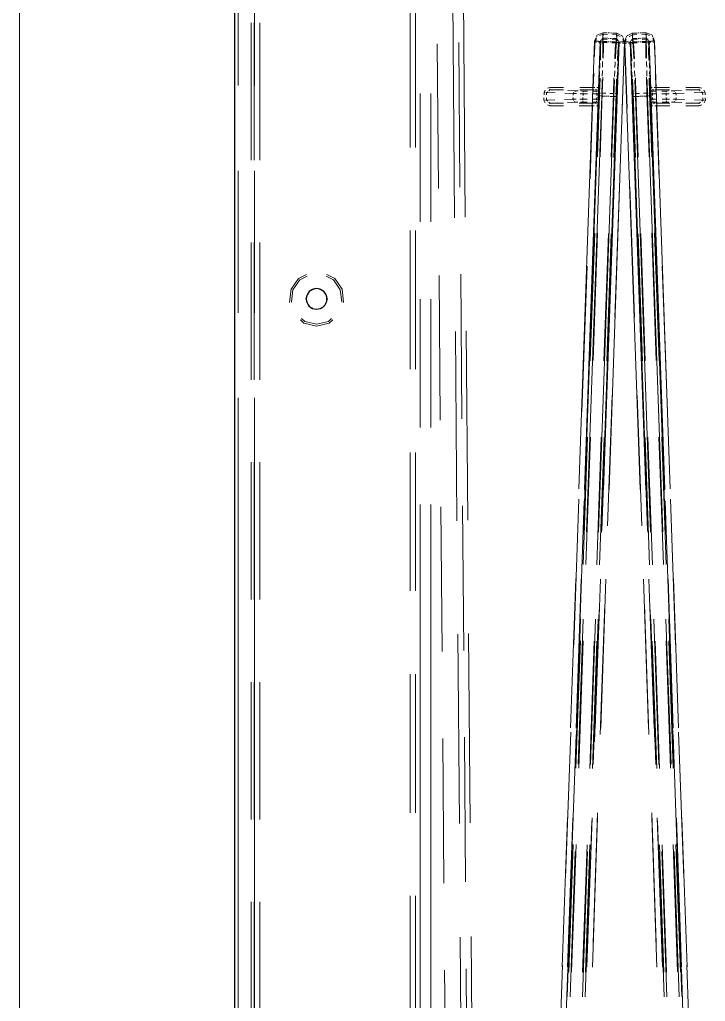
# Model space of a CAD drawing. Header units: millimetres. Extents: x 0 to 1989, y -338 to 950.
# Drawn here: x 22.3 to 148.1, y 606.2 to 786.3 of the extents above; entities that cross this region are included whole.
import ezdxf

# ---------------------------------------------------------------- set-up
doc = ezdxf.new("R2010")
doc.units = ezdxf.units.MM
doc.layers.add('DETAIL', color=8, linetype='Continuous')
doc.layers.add('FINE', color=9, linetype='Continuous')

msp = doc.modelspace()

# ---------------------------------------------------------------- linework, layer by layer
at = {"layer": 'DETAIL', "lineweight": 25}
for p, q in [((61.81, 128.08), (61.81, 894.08)), ((128.81, 781.86), (128.81, 782.33)), ((132.31, 782.21), (132.27, 781.74)), ((134.35, 781.74), (134.31, 782.21)), ((137.81, 782.33), (137.81, 781.86))]:
    msp.add_line(p, q, dxfattribs=at)
msp.add_lwpolyline([(76.81, 733.2, 0.414209), (78.7, 735.08, 0.414234), (76.81, 736.97, 0.414218), (74.92, 735.08, 0.414193)], format="xyb", close=True, dxfattribs=at)
at = {"layer": 'FINE', "lineweight": 9}
for p, q in [((22.34, 122.68), (22.34, 899.48)), ((103.26, 854.26), (104.09, 750.07)), ((62.41, 774.23), (62.41, 800.29)), ((65.41, 800.29), (65.41, 774.23)), ((93.98, 788.31), (93.98, 762.87)), ((94.97, 762.87), (94.97, 788.31)), ((64.81, 760.54), (64.81, 785.73)), ((65.39, 785.73), (65.39, 760.54)), ((66.39, 760.54), (66.39, 785.73)), ((128.33, 783.53), (128.56, 783.62)), ((128.69, 783.67), (129.36, 783.93)), ((129.39, 783.65), (128.72, 783.39)), ((129.36, 783.93), (129.34, 783.62)), ((129.36, 783.93), (130.13, 783.9)), ((129.38, 783.36), (129.39, 783.65)), ((130.15, 783.62), (129.39, 783.65)), ((130.28, 783.9), (130.54, 783.89)), ((130.69, 783.88), (130.95, 783.87)), ((131.1, 783.87), (131.87, 783.84)), ((131.87, 783.84), (131.86, 783.54)), ((131.87, 783.84), (132.52, 783.54)), ((134.1, 783.54), (134.75, 783.84)), ((134.75, 783.84), (135.52, 783.87)), ((134.75, 783.84), (134.76, 783.54)), ((135.67, 783.87), (135.93, 783.88)), ((136.08, 783.89), (136.34, 783.9)), ((137.23, 783.65), (136.47, 783.62)), ((136.49, 783.9), (137.27, 783.93)), ((137.24, 783.36), (137.23, 783.65)), ((137.9, 783.39), (137.23, 783.65)), ((137.27, 783.93), (137.28, 783.62)), ((137.27, 783.93), (137.93, 783.67)), ((138.06, 783.62), (138.29, 783.53)), ((98.94, 781.89), (99.15, 755.34)), ((103.11, 755.56), (102.9, 782.12)), ((124.93, 700.23), (127.81, 782.43)), ((128.81, 782.33), (125.93, 700.14)), ((127.85, 782.18), (127.76, 779.59)), ((127.81, 782.43), (128.09, 783.08)), ((127.81, 782.43), (128.11, 782.41)), ((128.14, 782.84), (127.85, 782.18)), ((128.16, 782.18), (127.85, 782.18)), ((128.15, 783.21), (128.25, 783.43)), ((128.18, 782.4), (128.28, 782.4)), ((128.34, 782.39), (128.44, 782.39)), ((128.76, 779.61), (128.85, 782.2)), ((128.96, 782.52), (128.81, 782.33)), ((128.81, 781.86), (128.91, 782.07)), ((128.85, 782.2), (129.01, 782.36)), ((128.85, 782.2), (128.86, 782.03)), ((128.88, 781.83), (128.89, 781.66)), ((128.99, 781.87), (128.89, 781.66)), ((128.93, 782.11), (128.97, 782.18)), ((129.05, 782.62), (129, 782.55)), ((129, 782.2), (129.07, 782.22)), ((129.13, 782.71), (129.08, 782.65)), ((129.12, 782.24), (129.33, 782.31)), ((129.32, 782.93), (129.16, 782.75)), ((129.41, 782.14), (129.19, 782.05)), ((129.2, 782.56), (129.36, 782.72)), ((129.33, 783.24), (129.32, 782.93)), ((130.09, 782.91), (129.32, 782.93)), ((129.32, 782.93), (129.32, 782.74)), ((129.32, 782.71), (129.33, 782.64)), ((129.33, 782.61), (129.33, 782.54)), ((129.33, 782.5), (129.33, 782.31)), ((129.33, 782.31), (130.08, 782.29)), ((129.34, 783.56), (129.34, 783.46)), ((129.36, 782.72), (129.37, 783.01)), ((129.36, 782.72), (130.12, 782.69)), ((129.38, 782.54), (129.36, 782.72)), ((129.41, 782.14), (129.4, 782.32)), ((130.12, 782.11), (129.41, 782.14)), ((129.45, 700.08), (132.31, 782.21)), ((130.23, 782.28), (130.48, 782.27)), ((130.5, 782.89), (130.25, 782.9)), ((133.31, 782.23), (130.45, 700.1)), ((130.63, 782.27), (130.88, 782.26)), ((130.91, 782.88), (130.66, 782.89)), ((131.69, 782.06), (130.98, 782.08)), ((131.03, 782.66), (131.78, 782.63)), ((131.03, 782.25), (131.79, 782.23)), ((131.82, 783.57), (131.06, 783.59)), ((131.84, 782.85), (131.07, 782.87)), ((131.72, 782.24), (131.69, 782.06)), ((131.91, 781.96), (131.69, 782.06)), ((131.78, 782.63), (131.76, 782.45)), ((131.78, 782.63), (131.8, 782.92)), ((131.78, 782.63), (131.93, 782.46)), ((131.79, 782.23), (131.8, 782.42)), ((131.79, 782.23), (131.99, 782.14)), ((131.81, 783.27), (131.82, 783.57)), ((131.81, 782.55), (131.82, 782.62)), ((131.81, 782.45), (131.81, 782.52)), ((132.47, 783.26), (131.82, 783.57)), ((131.82, 782.66), (131.84, 782.85)), ((131.85, 783.15), (131.84, 782.85)), ((131.98, 782.65), (131.84, 782.85)), ((132.26, 782.08), (131.84, 769.98)), ((131.86, 783.48), (131.86, 783.37)), ((132.06, 782.55), (132.01, 782.61)), ((132.04, 782.12), (132.11, 782.09)), ((132.14, 782.45), (132.09, 782.51)), ((132.11, 782.25), (132.26, 782.08)), ((132.14, 782.06), (132.17, 781.99)), ((132.31, 782.21), (132.17, 782.41)), ((132.18, 781.95), (132.27, 781.74)), ((132.23, 781.91), (132.26, 782.08)), ((132.65, 783.47), (132.86, 783.37)), ((132.78, 782.24), (132.68, 782.24)), ((132.94, 782.24), (132.84, 782.24)), ((132.84, 770.02), (133.26, 781.99)), ((132.94, 783.27), (133.02, 783.04)), ((132.95, 782.01), (133.26, 781.99)), ((133.31, 782.23), (133, 782.24)), ((133.26, 781.99), (133.01, 782.67)), ((133.07, 782.91), (133.31, 782.23)), ((133.31, 782.23), (133.55, 782.91)), ((133.31, 782.23), (133.62, 782.24)), ((136.17, 700.1), (133.31, 782.23)), ((133.61, 782.67), (133.36, 781.99)), ((133.67, 782.01), (133.36, 781.99)), ((133.36, 781.99), (133.78, 770.02)), ((133.6, 783.04), (133.68, 783.27)), ((133.68, 782.24), (133.78, 782.24)), ((133.76, 783.37), (133.97, 783.47)), ((133.84, 782.24), (133.95, 782.24)), ((134.8, 783.57), (134.15, 783.26)), ((134.46, 782.41), (134.31, 782.21)), ((134.31, 782.21), (137.17, 700.08)), ((134.35, 781.74), (134.44, 781.95)), ((134.36, 782.08), (134.51, 782.25)), ((134.36, 782.08), (134.39, 781.91)), ((134.78, 769.98), (134.36, 782.08)), ((134.45, 781.99), (134.48, 782.06)), ((134.53, 782.51), (134.48, 782.45)), ((134.51, 782.09), (134.58, 782.12)), ((134.61, 782.61), (134.56, 782.55)), ((134.63, 782.14), (134.83, 782.23)), ((134.78, 782.85), (134.64, 782.65)), ((134.69, 782.46), (134.84, 782.63)), ((134.93, 782.06), (134.71, 781.96)), ((134.76, 783.48), (134.76, 783.37)), ((134.77, 783.15), (134.78, 782.85)), ((135.55, 782.87), (134.78, 782.85)), ((134.78, 782.85), (134.8, 782.66)), ((135.56, 783.59), (134.8, 783.57)), ((134.81, 783.27), (134.8, 783.57)), ((134.8, 782.62), (134.81, 782.55)), ((134.81, 782.52), (134.81, 782.45)), ((134.84, 782.63), (134.82, 782.92)), ((134.82, 782.42), (134.83, 782.23)), ((134.83, 782.23), (135.59, 782.25)), ((134.93, 782.06), (134.9, 782.24)), ((134.93, 782.06), (135.64, 782.08)), ((135.96, 782.89), (135.71, 782.88)), ((135.74, 782.26), (135.99, 782.27)), ((136.37, 782.9), (136.12, 782.89)), ((136.14, 782.27), (136.39, 782.28)), ((136.5, 782.69), (137.26, 782.72)), ((136.5, 782.11), (137.21, 782.14)), ((137.3, 782.93), (136.53, 782.91)), ((136.54, 782.29), (137.29, 782.31)), ((137.23, 782.32), (137.21, 782.14)), ((137.43, 782.05), (137.21, 782.14)), ((137.26, 782.72), (137.24, 782.54)), ((137.26, 782.72), (137.25, 783.01)), ((137.26, 782.72), (137.42, 782.56)), ((137.28, 783.56), (137.28, 783.46)), ((137.29, 783.24), (137.3, 782.93)), ((137.29, 782.64), (137.3, 782.71)), ((137.29, 782.54), (137.29, 782.61)), ((137.29, 782.31), (137.29, 782.5)), ((137.29, 782.31), (137.5, 782.24)), ((137.46, 782.75), (137.3, 782.93)), ((137.3, 782.74), (137.3, 782.93)), ((137.54, 782.65), (137.49, 782.71)), ((137.55, 782.22), (137.62, 782.2)), ((137.62, 782.55), (137.57, 782.62)), ((137.61, 782.36), (137.77, 782.2)), ((137.73, 781.66), (137.63, 781.87)), ((137.65, 782.18), (137.69, 782.11)), ((137.81, 782.33), (137.66, 782.52)), ((137.71, 782.07), (137.81, 781.86)), ((137.73, 781.66), (137.74, 781.83)), ((140.69, 700.14), (137.81, 782.33)), ((138.28, 782.39), (138.18, 782.39)), ((138.44, 782.4), (138.34, 782.4)), ((138.37, 783.43), (138.47, 783.21)), ((138.46, 782.18), (138.77, 782.18)), ((138.77, 782.18), (138.48, 782.84)), ((138.81, 782.43), (138.51, 782.41)), ((138.53, 783.08), (138.81, 782.43)), ((138.86, 779.59), (138.77, 782.18)), ((138.81, 782.43), (141.69, 700.23)), ((132.18, 781.54), (132.09, 781.77)), ((132.18, 781.54), (132.2, 781.71)), ((134.42, 781.71), (134.45, 781.54)), ((134.53, 781.77), (134.45, 781.54)), ((127.65, 776.49), (127.56, 773.9)), ((128.56, 773.9), (128.65, 776.49)), ((128.71, 775.85), (128.73, 776.82)), ((129.24, 777), (129.21, 775.98)), ((131.46, 775.9), (131.5, 776.92)), ((132, 776.7), (131.95, 775.73)), ((134.67, 775.73), (134.62, 776.7)), ((135.12, 776.92), (135.16, 775.9)), ((137.41, 775.98), (137.38, 777)), ((137.89, 776.82), (137.91, 775.85)), ((139.06, 773.9), (138.97, 776.49)), ((128.6, 772.36), (128.69, 775.27)), ((128.81, 775.59), (128.72, 772.83)), ((129.2, 775.37), (129.1, 772.31)), ((129.22, 772.84), (129.31, 775.75)), ((131.35, 775.68), (131.24, 772.77)), ((131.32, 772.23), (131.43, 775.29)), ((131.93, 775.15), (131.82, 772.24)), ((134.8, 772.24), (134.69, 775.15)), ((134.78, 775.48), (134.89, 772.73)), ((135.19, 775.29), (135.3, 772.23)), ((135.38, 772.77), (135.28, 775.68)), ((137.31, 775.75), (137.4, 772.84)), ((137.52, 772.31), (137.42, 775.37)), ((137.9, 772.83), (137.81, 775.59)), ((137.93, 775.27), (138.02, 772.36)), ((118.55, 772.96), (118.54, 772.52)), ((118.76, 773.39), (118.55, 772.96)), ((118.7, 772.96), (118.55, 772.96)), ((119.01, 772.96), (118.87, 772.96)), ((118.99, 772.52), (119.01, 772.96)), ((119.01, 772.96), (119.2, 773.1)), ((120.54, 772.9), (119.01, 772.96)), ((119.62, 773.9), (119.17, 773.73)), ((119.62, 773.75), (119.62, 773.9)), ((122.1, 773.9), (119.62, 773.9)), ((119.62, 773.42), (122.1, 773.42)), ((123.9, 772.78), (122.37, 772.83)), ((122.88, 773.3), (124.36, 773.25)), ((123.99, 772.98), (123.9, 772.78)), ((124.36, 773.25), (124.16, 773.16)), ((124.36, 773.25), (124.78, 773.24)), ((127.56, 773.9), (125.08, 773.9)), ((125.08, 773.42), (127.56, 773.42)), ((125.29, 773.24), (125.72, 773.23)), ((125.72, 773.23), (126.5, 773.23)), ((125.72, 772.89), (125.72, 772.73)), ((127.45, 773.23), (128.23, 773.23)), ((127.56, 773.75), (127.56, 773.9)), ((127.87, 773.89), (127.56, 773.9)), ((127.56, 773.42), (127.71, 773.42)), ((127.9, 773.42), (128.06, 773.42)), ((128.27, 773.5), (128.06, 773.42)), ((128.06, 773.42), (128.11, 773.36)), ((128.18, 773.29), (128.23, 773.23)), ((128.22, 772.89), (128.21, 772.73)), ((128.45, 773.32), (128.23, 773.23)), ((128.23, 773.23), (128.23, 773.08)), ((128.72, 772.83), (128.31, 761.15)), ((128.56, 773.9), (128.46, 773.68)), ((128.61, 773.84), (128.56, 773.9)), ((128.73, 773.71), (128.64, 773.5)), ((128.73, 773.71), (128.68, 773.77)), ((128.71, 772.71), (128.72, 773.03)), ((128.81, 761.16), (129.22, 772.84)), ((129.22, 772.84), (129.06, 772.85)), ((129.22, 772.84), (129.85, 772.82)), ((137.4, 772.84), (136.77, 772.82)), ((137.56, 772.85), (137.4, 772.84)), ((137.4, 772.84), (137.81, 761.16)), ((137.94, 773.77), (137.89, 773.71)), ((137.98, 773.5), (137.89, 773.71)), ((137.9, 773.03), (137.91, 772.71)), ((138.31, 761.15), (137.9, 772.83)), ((138.16, 773.68), (138.07, 773.9)), ((138.39, 773.23), (138.17, 773.32)), ((138.56, 773.42), (138.35, 773.5)), ((138.39, 773.08), (138.39, 773.23)), ((138.41, 772.73), (138.4, 772.89)), ((138.51, 773.36), (138.56, 773.42)), ((138.56, 773.42), (138.72, 773.42)), ((139.06, 773.9), (138.75, 773.89)), ((138.91, 773.42), (139.06, 773.42)), ((139.06, 773.75), (139.06, 773.9)), ((141.54, 773.9), (139.06, 773.9)), ((139.06, 773.42), (141.54, 773.42)), ((140.9, 773.23), (140.12, 773.23)), ((141.33, 773.24), (140.9, 773.23)), ((140.9, 772.89), (140.9, 772.73)), ((142.26, 773.25), (141.84, 773.24)), ((143.74, 773.3), (142.26, 773.25)), ((142.26, 773.25), (142.46, 773.16)), ((142.63, 772.98), (142.72, 772.78)), ((142.72, 772.78), (144.25, 772.83)), ((147, 773.9), (144.52, 773.9)), ((144.52, 773.42), (147, 773.42)), ((147, 773.42), (145.52, 773.37)), ((147, 773.75), (147, 773.9)), ((147.45, 773.73), (147, 773.9)), ((147, 773.42), (147.19, 773.28)), ((147.42, 773.1), (147.61, 772.96)), ((147.76, 772.96), (147.61, 772.96)), ((148.07, 772.96), (147.86, 773.39)), ((148.07, 772.96), (147.93, 772.96)), ((148.08, 772.52), (148.07, 772.96)), ((95.79, 749.2), (95.79, 772.78)), ((97.77, 772.78), (97.77, 749.2)), ((118.52, 771.99), (118.5, 771.55)), ((118.64, 771.54), (118.5, 771.55)), ((118.5, 771.55), (118.71, 771.07)), ((118.96, 771.55), (118.81, 771.54)), ((118.96, 771.55), (118.97, 771.99)), ((118.96, 771.55), (120.48, 771.6)), ((119.16, 771.38), (118.96, 771.55)), ((122.07, 771.03), (119.62, 771.03)), ((122.31, 771.67), (123.84, 771.73)), ((124.29, 771.2), (122.83, 771.15)), ((123.84, 771.73), (123.86, 772.06)), ((123.84, 771.73), (123.91, 771.5)), ((123.84, 771.73), (124.41, 771.73)), ((123.88, 772.45), (123.9, 772.78)), ((124.47, 772.76), (123.9, 772.78)), ((124.08, 771.3), (124.29, 771.2)), ((124.72, 771.2), (124.29, 771.2)), ((127.44, 771.03), (125, 771.03)), ((125.09, 771.72), (125.65, 771.71)), ((125.72, 772.73), (125.15, 772.74)), ((125.65, 771.21), (125.23, 771.21)), ((125.65, 771.71), (125.65, 771.56)), ((126.43, 771.21), (125.65, 771.21)), ((125.72, 772.73), (125.7, 772.41)), ((126.5, 772.73), (125.72, 772.73)), ((125.79, 692.37), (128.6, 772.36)), ((129.1, 772.31), (126.29, 692.34)), ((128.13, 771.21), (127.35, 771.21)), ((127.39, 771.71), (128.18, 771.71)), ((128.21, 772.73), (127.43, 772.73)), ((127.59, 771.03), (127.44, 771.03)), ((127.94, 771.03), (127.78, 771.03)), ((128, 771.09), (127.94, 771.03)), ((128.16, 770.94), (127.94, 771.03)), ((128.13, 771.21), (128.07, 771.16)), ((128.14, 771.37), (128.13, 771.21)), ((128.35, 771.12), (128.13, 771.21)), ((128.18, 771.71), (128.16, 771.56)), ((128.19, 772.03), (128.18, 771.71)), ((128.33, 771.71), (128.18, 771.71)), ((128.21, 772.73), (128.2, 772.41)), ((128.37, 772.73), (128.21, 772.73)), ((128.54, 692.29), (131.32, 772.23)), ((128.66, 771.38), (128.68, 771.7)), ((128.68, 771.7), (128.69, 772.01)), ((128.7, 772.4), (128.71, 772.71)), ((128.78, 772.33), (128.83, 772.32)), ((128.86, 772.32), (128.91, 772.32)), ((128.94, 772.32), (129.1, 772.31)), ((131.82, 772.24), (129.04, 692.29)), ((129.78, 772.28), (129.1, 772.31)), ((130.14, 772.27), (129.91, 772.28)), ((130.5, 772.26), (130.28, 772.27)), ((131.32, 772.23), (130.64, 772.25)), ((131.39, 772.76), (131.24, 772.77)), ((131.32, 772.23), (131.47, 772.23)), ((131.5, 772.23), (131.55, 772.23)), ((131.59, 772.23), (131.64, 772.23)), ((137.58, 692.29), (134.8, 772.24)), ((134.89, 772.73), (135.29, 761.05)), ((134.98, 772.23), (135.04, 772.23)), ((135.07, 772.23), (135.12, 772.23)), ((135.15, 772.23), (135.3, 772.23)), ((135.38, 772.77), (135.23, 772.76)), ((136.01, 772.8), (135.38, 772.77)), ((135.79, 761.09), (135.38, 772.77)), ((136.34, 772.27), (136.12, 772.26)), ((136.71, 772.28), (136.48, 772.27)), ((137.52, 772.31), (136.84, 772.28)), ((137.52, 772.31), (137.68, 772.32)), ((140.33, 692.34), (137.52, 772.31)), ((137.71, 772.32), (137.76, 772.32)), ((137.79, 772.32), (137.84, 772.33)), ((137.91, 772.71), (137.92, 772.4)), ((137.93, 772.01), (137.94, 771.7)), ((137.94, 771.7), (137.96, 771.38)), ((138.02, 772.36), (140.83, 692.37)), ((138.41, 772.73), (138.25, 772.73)), ((138.27, 771.12), (138.5, 771.21)), ((138.44, 771.71), (138.29, 771.71)), ((138.46, 771.56), (138.44, 771.71)), ((138.46, 770.94), (138.68, 771.03)), ((138.5, 771.21), (138.48, 771.37)), ((138.5, 771.21), (139.27, 771.21)), ((138.55, 771.16), (138.5, 771.21)), ((138.68, 771.03), (138.62, 771.09)), ((138.84, 771.03), (138.68, 771.03)), ((139.18, 771.03), (139.03, 771.03)), ((141.62, 771.03), (139.18, 771.03)), ((140.97, 771.71), (140.18, 771.71)), ((140.19, 771.21), (140.97, 771.21)), ((140.9, 772.73), (141.47, 772.74)), ((140.95, 772.03), (140.97, 771.71)), ((141.53, 771.72), (140.97, 771.71)), ((140.97, 771.71), (140.97, 771.56)), ((140.97, 771.21), (141.39, 771.21)), ((141.9, 771.2), (142.33, 771.2)), ((142.15, 772.76), (142.72, 772.78)), ((142.78, 771.73), (142.21, 771.73)), ((142.54, 771.3), (142.33, 771.2)), ((142.33, 771.2), (143.79, 771.15)), ((142.78, 771.73), (142.71, 771.5)), ((142.74, 772.45), (142.72, 772.78)), ((147, 771.03), (144.55, 771.03)), ((145.54, 771.08), (147, 771.03)), ((147.21, 771.19), (147, 771.03)), ((147.67, 771.55), (147.46, 771.38)), ((147.81, 771.54), (147.67, 771.55)), ((147.91, 771.07), (148.12, 771.55)), ((148.12, 771.55), (147.98, 771.54)), ((148.12, 771.55), (148.1, 771.99)), ((119.14, 770.68), (119.62, 770.5)), ((119.62, 770.66), (119.62, 770.5)), ((119.62, 770.5), (122.07, 770.5)), ((127.44, 770.66), (127.44, 770.5)), ((127.44, 770.5), (127.75, 770.5)), ((128.44, 770.52), (128.35, 770.74)), ((128.62, 770.7), (128.54, 770.92)), ((128.57, 770.64), (128.62, 770.7)), ((138, 770.7), (138.08, 770.92)), ((138, 770.7), (138.05, 770.64)), ((138.12, 770.57), (138.18, 770.52)), ((138.18, 770.52), (138.27, 770.74)), ((138.18, 770.52), (138.65, 757.1)), ((138.87, 770.5), (139.18, 770.5)), ((139.18, 770.5), (139.18, 770.66)), ((139.65, 757.13), (139.18, 770.5)), ((139.18, 770.5), (141.62, 770.5)), ((144.55, 770.5), (147, 770.5)), ((147, 770.5), (147.48, 770.68)), ((147, 770.5), (147, 770.66)), ((62.41, 732.54), (62.41, 758.6)), ((65.41, 758.6), (65.41, 732.54)), ((131.33, 755.47), (130.49, 731.27)), ((131.51, 731.73), (132.34, 755.66)), ((134.28, 755.66), (135.11, 731.73)), ((136.13, 731.27), (135.29, 755.47)), ((93.98, 747.61), (93.98, 722.18)), ((94.97, 722.18), (94.97, 747.61)), ((127.82, 747.12), (127.01, 723.75)), ((127.51, 723.76), (128.32, 747.14)), ((130.34, 747.07), (129.52, 723.71)), ((130.02, 723.67), (130.84, 747.03)), ((135.78, 747.03), (136.6, 723.67)), ((137.1, 723.71), (136.28, 747.07)), ((138.3, 747.14), (139.11, 723.76)), ((139.62, 723.75), (138.8, 747.12)), ((64.81, 720.22), (64.81, 745.42)), ((65.39, 745.42), (65.39, 720.22)), ((66.39, 720.22), (66.39, 745.42)), ((126.41, 741.1), (125.47, 714.37)), ((126.46, 714.16), (127.4, 741)), ((139.22, 741), (140.16, 714.16)), ((141.15, 714.37), (140.21, 741.1)), ((99.28, 739.4), (99.49, 712.85)), ((103.45, 713.07), (103.24, 739.63)), ((76.81, 737.08), (75.63, 736.59)), ((77.99, 736.59), (76.81, 737.08)), ((95.79, 711.48), (95.79, 735.06)), ((97.77, 735.06), (97.77, 711.48)), ((102.55, 694.39), (102.28, 729.12)), ((104.26, 729.24), (104.53, 694.51)), ((130.17, 693.43), (131.01, 717.37)), ((135.61, 717.37), (136.45, 693.43)), ((62.41, 560.59), (62.41, 716.91)), ((65.41, 716.91), (65.41, 560.59)), ((129.98, 716.75), (129.14, 692.56)), ((137.48, 692.56), (136.64, 716.75)), ((126.52, 709.73), (125.7, 686.36)), ((126.2, 686.37), (127.02, 709.74)), ((129.03, 709.69), (128.22, 686.32)), ((128.72, 686.29), (129.53, 709.65)), ((137.09, 709.65), (137.9, 686.29)), ((138.4, 686.32), (137.59, 709.69)), ((139.6, 709.74), (140.42, 686.37)), ((140.92, 686.36), (140.11, 709.73)), ((93.98, 706.92), (93.98, 681.49)), ((94.97, 681.49), (94.97, 706.92)), ((64.81, 679.9), (64.81, 705.1)), ((65.39, 705.1), (65.39, 679.9)), ((66.39, 679.9), (66.39, 705.1)), ((95.79, 555.88), (95.79, 697.34)), ((97.77, 697.34), (97.77, 555.88)), ((103.79, 670.59), (103.58, 697.14)), ((124.91, 698.33), (123.98, 671.61)), ((124.96, 671.22), (125.9, 698.06)), ((140.72, 698.06), (141.66, 671.22)), ((142.64, 671.61), (141.71, 698.33)), ((99.61, 696.92), (99.83, 670.36)), ((123.4, 656.39), (124.36, 683.79)), ((125.36, 683.7), (124.4, 656.3)), ((127.92, 656.27), (128.87, 683.65)), ((129.87, 683.67), (128.92, 656.29)), ((137.7, 656.29), (136.75, 683.67)), ((137.75, 683.65), (138.7, 656.27)), ((142.22, 656.3), (141.27, 683.7)), ((142.26, 683.79), (143.22, 656.39)), ((128.64, 678.04), (127.79, 653.84)), ((128.84, 655.13), (129.67, 679.07)), ((136.95, 679.07), (137.78, 655.13)), ((138.83, 653.84), (137.99, 678.04)), ((124.3, 649.72), (125.23, 676.38)), ((125.73, 676.35), (124.8, 649.69)), ((127.06, 649.65), (127.98, 676.3)), ((128.48, 676.31), (127.56, 649.66)), ((139.06, 649.66), (138.14, 676.31)), ((138.64, 676.3), (139.56, 649.65)), ((141.82, 649.69), (140.89, 676.35)), ((141.39, 676.38), (142.32, 649.72)), ((103, 638.83), (102.72, 673.56)), ((104.7, 673.67), (104.98, 638.94)), ((125.21, 672.34), (124.39, 648.97)), ((124.89, 648.97), (125.71, 672.35)), ((127.73, 672.3), (126.91, 648.94)), ((127.41, 648.91), (128.23, 672.27)), ((138.39, 672.27), (139.21, 648.91)), ((139.71, 648.94), (138.89, 672.3)), ((140.91, 672.35), (141.73, 648.97)), ((142.23, 648.97), (141.41, 672.34)), ((64.81, 639.59), (64.81, 664.79)), ((65.39, 664.79), (65.39, 639.59)), ((66.39, 639.59), (66.39, 664.79)), ((93.98, 666.23), (93.98, 640.79)), ((94.97, 640.79), (94.97, 666.23)), ((99.95, 654.43), (100.17, 627.87)), ((104.13, 628.1), (103.91, 654.65)), ((123.42, 655.57), (122.48, 628.84)), ((123.46, 628.28), (124.4, 655.12)), ((142.22, 655.12), (143.16, 628.28)), ((144.14, 628.84), (143.2, 655.57)), ((121.86, 612.55), (122.82, 639.95)), ((123.82, 639.86), (122.86, 612.46)), ((126.39, 612.46), (127.35, 639.84)), ((128.35, 639.86), (127.39, 612.48)), ((127.51, 616.84), (128.34, 640.77)), ((139.23, 612.48), (138.27, 639.86)), ((138.28, 640.77), (139.12, 616.84)), ((139.27, 639.84), (140.23, 612.46)), ((143.76, 612.46), (142.8, 639.86)), ((143.8, 639.95), (144.76, 612.55)), ((127.29, 639.32), (126.44, 615.13)), ((140.18, 615.13), (139.33, 639.32)), ((123.9, 634.95), (123.09, 611.57)), ((123.59, 611.58), (124.4, 634.95)), ((126.42, 634.92), (125.61, 611.55)), ((126.11, 611.53), (126.92, 634.9)), ((139.7, 634.9), (140.52, 611.53)), ((141.01, 611.55), (140.2, 634.92)), ((142.22, 634.95), (143.03, 611.58)), ((143.53, 611.57), (142.72, 634.95)), ((122.8, 607.06), (123.74, 633.72)), ((124.24, 633.7), (123.3, 607.04)), ((125.58, 607.01), (126.5, 633.66)), ((127, 633.67), (126.08, 607.02)), ((140.54, 607.02), (139.62, 633.67)), ((140.12, 633.66), (141.05, 607.01)), ((143.32, 607.04), (142.38, 633.7)), ((142.88, 633.72), (143.82, 607.06)), ((93.98, 625.53), (93.98, 600.1)), ((94.97, 600.1), (94.97, 625.53)), ((64.81, 599.27), (64.81, 624.47)), ((65.39, 624.47), (65.39, 599.27)), ((66.39, 599.27), (66.39, 624.47)), ((104, 513.8), (103.16, 617.99)), ((121.92, 612.81), (120.98, 586.08)), ((145.64, 586.08), (144.7, 612.81)), ((100.29, 611.94), (100.5, 585.39)), ((104.47, 585.61), (104.25, 612.17)), ((121.96, 585.34), (122.9, 612.18)), ((143.72, 612.18), (144.66, 585.34))]:
    msp.add_line(p, q, dxfattribs=at)
for points in [[(102.11, 749.96), (101.28, 854.15), (100.21, 855.22)], [(128.5, 782.39), (128.51, 782.38), (128.81, 782.33)], [(128.85, 782.2), (128.55, 782.17), (128.54, 782.17)], [(128.78, 778.95), (128.81, 780.38), (128.81, 781.86)], [(129.33, 782.31), (129.32, 780.76), (129.29, 779.25)], [(129.34, 783.4), (129.33, 783.32), (129.33, 783.3)], [(129.4, 779.23), (129.43, 781.09), (129.41, 782.14)], [(131.69, 782.06), (131.6, 781.02), (131.5, 779.16)], [(131.61, 779.17), (131.68, 780.67), (131.79, 782.23)], [(131.85, 783.31), (131.85, 783.23), (131.85, 783.21)], [(132.26, 782.08), (132.56, 782.03), (132.57, 782.03)], [(132.61, 782.24), (132.61, 782.24), (132.31, 782.21)], [(134.01, 782.24), (134.01, 782.24), (134.31, 782.21)], [(134.36, 782.08), (134.06, 782.03), (134.05, 782.03)], [(134.77, 783.31), (134.77, 783.23), (134.77, 783.21)], [(134.83, 782.23), (134.94, 780.67), (135.01, 779.17)], [(134.86, 782.45), (134.84, 782.63), (135.59, 782.66)], [(135.12, 779.16), (135.02, 781.02), (134.93, 782.06)], [(137.21, 782.14), (137.19, 781.09), (137.22, 779.23)], [(137.28, 783.4), (137.29, 783.32), (137.29, 783.3)], [(137.33, 779.25), (137.3, 780.76), (137.29, 782.31)], [(137.76, 782.03), (137.77, 782.2), (137.87, 779.61)], [(137.77, 782.2), (138.07, 782.17), (138.09, 782.17)], [(138.12, 782.39), (138.11, 782.38), (137.81, 782.33)], [(137.81, 781.86), (137.81, 780.38), (137.84, 778.95)], [(128.89, 781.66), (128.91, 780.67), (128.89, 778.9)], [(131.99, 778.79), (132.09, 780.56), (132.18, 781.54)], [(132.27, 781.74), (132.17, 780.26), (132.1, 778.83)], [(134.52, 778.83), (134.45, 780.26), (134.35, 781.74)], [(134.45, 781.54), (134.53, 780.56), (134.63, 778.79)], [(137.73, 778.9), (137.71, 780.67), (137.73, 781.66)], [(128.75, 777.4), (128.77, 778.14), (128.77, 778.37)], [(129.28, 778.64), (129.28, 778.4), (129.26, 777.62)], [(131.53, 777.54), (131.56, 778.32), (131.58, 778.56)], [(132.07, 778.25), (132.05, 778.03), (132.02, 777.28)], [(134.6, 777.28), (134.57, 778.03), (134.55, 778.25)], [(135.04, 778.56), (135.06, 778.32), (135.09, 777.54)], [(137.36, 777.62), (137.34, 778.4), (137.34, 778.64)], [(137.85, 778.37), (137.85, 778.14), (137.87, 777.4)], [(137.97, 776.49), (138.07, 773.9), (138.01, 773.84)], [(131.33, 761.05), (131.73, 772.73), (131.84, 775.48)], [(119.43, 773.28), (119.62, 773.42), (121.1, 773.37)], [(119.62, 773.42), (119.62, 773.56), (119.62, 773.57)], [(125.72, 773.23), (125.72, 773.08), (125.72, 773.08)], [(127.56, 773.42), (127.56, 773.56), (127.56, 773.57)], [(128.56, 773.9), (128.26, 773.89), (128.24, 773.89)], [(128.88, 772.85), (128.87, 772.85), (128.72, 772.83)], [(128.73, 773.4), (128.73, 773.42), (128.73, 773.71)], [(137.9, 772.83), (137.75, 772.85), (137.75, 772.85)], [(137.89, 773.71), (137.89, 773.42), (137.89, 773.4)], [(138.38, 773.89), (138.36, 773.89), (138.07, 773.9)], [(139.17, 773.23), (138.39, 773.23), (138.44, 773.29)], [(139.06, 773.42), (139.06, 773.56), (139.06, 773.57)], [(140.9, 773.23), (140.9, 773.08), (140.9, 773.08)], [(146.08, 772.9), (147.61, 772.96), (147.63, 772.52)], [(147, 773.42), (147, 773.56), (147, 773.57)], [(121.08, 771.08), (119.62, 771.03), (119.42, 771.19)], [(119.62, 771.03), (119.62, 770.87), (119.62, 770.86)], [(125.67, 772.03), (125.65, 771.71), (126.44, 771.71)], [(125.65, 771.37), (125.65, 771.36), (125.65, 771.21)], [(127.44, 771.03), (127.44, 770.87), (127.44, 770.86)], [(128.68, 771.7), (128.53, 771.7), (128.52, 771.7)], [(128.71, 772.71), (128.57, 772.72), (128.56, 772.72)], [(128.6, 772.36), (128.75, 772.33), (128.75, 772.33)], [(128.62, 770.7), (128.65, 771), (128.65, 771.01)], [(130.61, 772.8), (131.24, 772.77), (130.83, 761.09)], [(131.73, 772.73), (131.59, 772.75), (131.58, 772.75)], [(131.67, 772.23), (131.67, 772.23), (131.82, 772.24)], [(134.8, 772.24), (134.95, 772.23), (134.95, 772.23)], [(135.04, 772.75), (135.03, 772.75), (134.89, 772.73)], [(135.98, 772.25), (135.3, 772.23), (138.08, 692.29)], [(137.87, 772.33), (137.87, 772.33), (138.02, 772.36)], [(138.06, 772.72), (138.06, 772.72), (137.91, 772.71)], [(138.1, 771.7), (138.09, 771.7), (137.94, 771.7)], [(137.97, 771.01), (137.97, 771), (138, 770.7)], [(138.42, 772.41), (138.41, 772.73), (139.19, 772.73)], [(139.23, 771.71), (138.44, 771.71), (138.43, 772.03)], [(139.18, 770.86), (139.18, 770.87), (139.18, 771.03)], [(140.12, 772.73), (140.9, 772.73), (140.92, 772.41)], [(140.97, 771.37), (140.97, 771.36), (140.97, 771.21)], [(144.31, 771.67), (142.78, 771.73), (142.76, 772.06)], [(147.65, 771.99), (147.67, 771.55), (146.14, 771.6)], [(147, 770.86), (147, 770.87), (147, 771.03)], [(125, 770.5), (127.44, 770.5), (126.97, 757.13)], [(127.97, 757.1), (128.44, 770.52), (128.5, 770.57)], [(128.13, 770.5), (128.14, 770.5), (128.44, 770.52)], [(138.18, 770.52), (138.48, 770.5), (138.5, 770.5)], [(71.86, 734.43), (71.85, 734.48), (72.14, 736.85), (73.49, 738.82), (74.95, 739.59)], [(72.21, 734.48), (72.19, 734.52), (72.46, 736.73), (73.73, 738.56), (75.08, 739.27)], [(78.54, 739.27), (79.89, 738.56), (81.16, 736.73), (81.43, 734.52), (81.41, 734.48)], [(78.67, 739.59), (80.13, 738.82), (81.49, 736.85), (81.77, 734.48), (81.76, 734.43)], [(74.91, 735.32), (74.81, 735.08), (75.4, 733.67), (76.1, 733.37)], [(77.52, 733.37), (78.22, 733.67), (78.81, 735.08), (78.71, 735.32)], [(76.81, 730.43), (74.65, 730.96), (74.06, 731.49)], [(79.56, 731.49), (78.97, 730.96), (76.81, 730.43)], [(76.81, 730.08), (74.49, 730.65), (73.85, 731.22)], [(79.77, 731.22), (79.13, 730.65), (76.81, 730.08)], [(105.14, 618.1), (105.98, 513.92), (109.78, 513.92)]]:
    msp.add_lwpolyline(points, dxfattribs=at)

doc.saveas('drawing.dxf')
